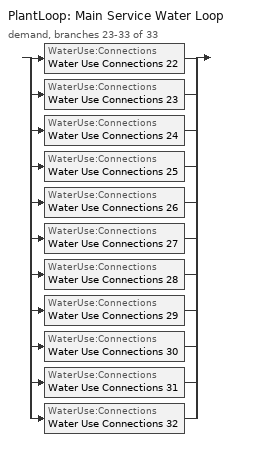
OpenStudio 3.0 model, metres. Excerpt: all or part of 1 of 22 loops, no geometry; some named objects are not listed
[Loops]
PlantLoop 'Main Service Water Loop'
 demand, branches 23-33 of 33: split
  | WaterUse:Connections 'Water Use Connections 22'
  | WaterUse:Connections 'Water Use Connections 23'
  | WaterUse:Connections 'Water Use Connections 24'
  | WaterUse:Connections 'Water Use Connections 25'
  | WaterUse:Connections 'Water Use Connections 26'
  | WaterUse:Connections 'Water Use Connections 27'
  | WaterUse:Connections 'Water Use Connections 28'
  | WaterUse:Connections 'Water Use Connections 29'
  | WaterUse:Connections 'Water Use Connections 30'
  | WaterUse:Connections 'Water Use Connections 31'
  | WaterUse:Connections 'Water Use Connections 32'
[WaterUse:Connections]
Name | Water Use Equipment Name 1
Water Use Connections 22 | Mult_class_1_pod_2_zn_1_flr_2 Service Water Use 0.35gal/min
Water Use Connections 23 | Mult_class_1_pod_3_zn_1_flr_1 Service Water Use 0.35gal/min
Water Use Connections 24 | Mult_class_1_pod_3_zn_1_flr_2 Service Water Use 0.35gal/min
Water Use Connections 25 | Mult_class_2_pod_1_zn_1_flr_1 Service Water Use 0.35gal/min
Water Use Connections 26 | Mult_class_2_pod_1_zn_1_flr_2 Service Water Use 0.35gal/min
Water Use Connections 27 | Mult_class_2_pod_2_zn_1_flr_1 Service Water Use 0.35gal/min
Water Use Connections 28 | Mult_class_2_pod_2_zn_1_flr_2 Service Water Use 0.35gal/min
Water Use Connections 29 | Mult_class_2_pod_3_zn_1_flr_1 Service Water Use 0.35gal/min
Water Use Connections 30 | Mult_class_2_pod_3_zn_1_flr_2 Service Water Use 0.35gal/min
Water Use Connections 31 | Offices_zn_1_flr_1 Service Water Use 0.2gal/min
Water Use Connections 32 | Offices_zn_1_flr_2 Service Water Use 0.2gal/min
[WaterUse:Equipment:Definition]
Name | Peak Flow Rate {m3/s} | Target Temperature Schedule | Sensible Fraction Schedule | Latent Fraction Schedule
Mult_class_1_pod_2_zn_1_flr_2 Service Water Use Def 0.35gal/min | 2.19566e-05 | Schedule Ruleset 68 | Schedule Ruleset 66 | Schedule Ruleset 67
Mult_class_1_pod_3_zn_1_flr_1 Service Water Use Def 0.35gal/min | 2.19566e-05 | Schedule Ruleset 71 | Schedule Ruleset 69 | Schedule Ruleset 70
Mult_class_1_pod_3_zn_1_flr_2 Service Water Use Def 0.35gal/min | 2.19566e-05 | Schedule Ruleset 74 | Schedule Ruleset 72 | Schedule Ruleset 73
Mult_class_2_pod_1_zn_1_flr_1 Service Water Use Def 0.35gal/min | 2.19566e-05 | Schedule Ruleset 77 | Schedule Ruleset 75 | Schedule Ruleset 76
Mult_class_2_pod_1_zn_1_flr_2 Service Water Use Def 0.35gal/min | 2.19566e-05 | Schedule Ruleset 80 | Schedule Ruleset 78 | Schedule Ruleset 79
Mult_class_2_pod_2_zn_1_flr_1 Service Water Use Def 0.35gal/min | 2.19566e-05 | Schedule Ruleset 83 | Schedule Ruleset 81 | Schedule Ruleset 82
Mult_class_2_pod_2_zn_1_flr_2 Service Water Use Def 0.35gal/min | 2.19566e-05 | Schedule Ruleset 86 | Schedule Ruleset 84 | Schedule Ruleset 85
Mult_class_2_pod_3_zn_1_flr_1 Service Water Use Def 0.35gal/min | 2.19566e-05 | Schedule Ruleset 89 | Schedule Ruleset 87 | Schedule Ruleset 88
Mult_class_2_pod_3_zn_1_flr_2 Service Water Use Def 0.35gal/min | 2.19566e-05 | Schedule Ruleset 92 | Schedule Ruleset 90 | Schedule Ruleset 91
Offices_zn_1_flr_1 Service Water Use Def 0.2gal/min | 1.27151e-05 | Schedule Ruleset 95 | Schedule Ruleset 93 | Schedule Ruleset 94
Offices_zn_1_flr_2 Service Water Use Def 0.2gal/min | 1.27151e-05 | Schedule Ruleset 98 | Schedule Ruleset 96 | Schedule Ruleset 97
[WaterUse:Equipment]
Name | Water Use Equipment Definition | Space | Flow Rate Fraction Schedule
Mult_class_1_pod_2_zn_1_flr_2 Service Water Use 0.35gal/min | Mult_class_1_pod_2_zn_1_flr_2 Service Water Use Def 0.35gal/min | Mult_Class_1_Pod_2_ZN_1_FLR_2 | NECB-D-Service Water Heating
Mult_class_1_pod_3_zn_1_flr_1 Service Water Use 0.35gal/min | Mult_class_1_pod_3_zn_1_flr_1 Service Water Use Def 0.35gal/min | Mult_Class_1_Pod_3_ZN_1_FLR_1 | NECB-D-Service Water Heating
Mult_class_1_pod_3_zn_1_flr_2 Service Water Use 0.35gal/min | Mult_class_1_pod_3_zn_1_flr_2 Service Water Use Def 0.35gal/min | Mult_Class_1_Pod_3_ZN_1_FLR_2 | NECB-D-Service Water Heating
Mult_class_2_pod_1_zn_1_flr_1 Service Water Use 0.35gal/min | Mult_class_2_pod_1_zn_1_flr_1 Service Water Use Def 0.35gal/min | Mult_Class_2_Pod_1_ZN_1_FLR_1 | NECB-D-Service Water Heating
Mult_class_2_pod_1_zn_1_flr_2 Service Water Use 0.35gal/min | Mult_class_2_pod_1_zn_1_flr_2 Service Water Use Def 0.35gal/min | Mult_Class_2_Pod_1_ZN_1_FLR_2 | NECB-D-Service Water Heating
Mult_class_2_pod_2_zn_1_flr_1 Service Water Use 0.35gal/min | Mult_class_2_pod_2_zn_1_flr_1 Service Water Use Def 0.35gal/min | Mult_Class_2_Pod_2_ZN_1_FLR_1 | NECB-D-Service Water Heating
Mult_class_2_pod_2_zn_1_flr_2 Service Water Use 0.35gal/min | Mult_class_2_pod_2_zn_1_flr_2 Service Water Use Def 0.35gal/min | Mult_Class_2_Pod_2_ZN_1_FLR_2 | NECB-D-Service Water Heating
Mult_class_2_pod_3_zn_1_flr_1 Service Water Use 0.35gal/min | Mult_class_2_pod_3_zn_1_flr_1 Service Water Use Def 0.35gal/min | Mult_Class_2_Pod_3_ZN_1_FLR_1 | NECB-D-Service Water Heating
Mult_class_2_pod_3_zn_1_flr_2 Service Water Use 0.35gal/min | Mult_class_2_pod_3_zn_1_flr_2 Service Water Use Def 0.35gal/min | Mult_Class_2_Pod_3_ZN_1_FLR_2 | NECB-D-Service Water Heating
Offices_zn_1_flr_1 Service Water Use 0.2gal/min | Offices_zn_1_flr_1 Service Water Use Def 0.2gal/min | Offices_ZN_1_FLR_1 | NECB-A-Service Water Heating
Offices_zn_1_flr_2 Service Water Use 0.2gal/min | Offices_zn_1_flr_2 Service Water Use Def 0.2gal/min | Offices_ZN_1_FLR_2 | NECB-A-Service Water Heating
[EnergyManagementSystem:Program]
sys3mixedshrnonescdxshcgssfcvzhbhwzcnonesrfnone9OptimumStartProg0: IF DaylightSavings==0 && DayOfWeek>1 && Hour==5 && OAT_2<23.9 && OAT_2>1.7; SET sys3mixedshrnonescdxshcgssfcvzhbhwzcnonesrfnone9ClgSch0 = 29.4; SET sys3mixedshrnonescdxshcgssfcvzhbhwzcnonesrfnone9HtgSch0 = 15.6; ELSEIF DaylightSavings==0 && DayOfWeek==1 && Hour==7 && OAT_2<23.9 && OAT_2>1.7; SET sys3mixedshrnonescdxshcgssfcvzhbhwzcnonesrfnone9ClgSch0 = 29.4; SET sys3mixedshrnonescdxshcgssfcvzhbhwzcnonesrfnone9HtgSch0 = 15.6; ELSEIF DaylightSavings==1 && DayOfWeek>1 && Hour==4 && OAT_2<23.9 && OAT_2>1.7; SET sys3mixedshrnonescdxshcgssfcvzhbhwzcnonesrfnone9ClgSch0 = 29.4; SET sys3mixedshrnonescdxshcgssfcvzhbhwzcnonesrfnone9HtgSch0 = 15.6; ELSEIF DaylightSavings==1 && DayOfWeek==1 && Hour==6 && OAT_2<23.9 && OAT_2>1.7; SET sys3mixedshrnonescdxshcgssfcvzhbhwzcnonesrfnone9ClgSch0 = 29.4; SET sys3mixedshrnonescdxshcgssfcvzhbhwzcnonesrfnone9HtgSch0 = 15.6; ELSE; SET sys3mixedshrnonescdxshcgssfcvzhbhwzcnonesrfnone9ClgSch0 = NULL; SET sys3mixedshrnonescdxshcgssfcvzhbhwzcnonesrfnone9HtgSch0 = NULL; ENDIF
sys4mixedshrnonescdxshcgssfcvzhbhwzcnonesrfnone1OptimumStartProg0: IF DaylightSavings==0 && DayOfWeek>1 && Hour==5 && OAT_3<23.9 && OAT_3>1.7; SET sys4mixedshrnonescdxshcgssfcvzhbhwzcnonesrfnone1ClgSch0 = 29.4; SET sys4mixedshrnonescdxshcgssfcvzhbhwzcnonesrfnone1HtgSch0 = 15.6; ELSEIF DaylightSavings==0 && DayOfWeek==1 && Hour==7 && OAT_3<23.9 && OAT_3>1.7; SET sys4mixedshrnonescdxshcgssfcvzhbhwzcnonesrfnone1ClgSch0 = 29.4; SET sys4mixedshrnonescdxshcgssfcvzhbhwzcnonesrfnone1HtgSch0 = 15.6; ELSEIF DaylightSavings==1 && DayOfWeek>1 && Hour==4 && OAT_3<23.9 && OAT_3>1.7; SET sys4mixedshrnonescdxshcgssfcvzhbhwzcnonesrfnone1ClgSch0 = 29.4; SET sys4mixedshrnonescdxshcgssfcvzhbhwzcnonesrfnone1HtgSch0 = 15.6; ELSEIF DaylightSavings==1 && DayOfWeek==1 && Hour==6 && OAT_3<23.9 && OAT_3>1.7; SET sys4mixedshrnonescdxshcgssfcvzhbhwzcnonesrfnone1ClgSch0 = 29.4; SET sys4mixedshrnonescdxshcgssfcvzhbhwzcnonesrfnone1HtgSch0 = 15.6; ELSE; SET sys4mixedshrnonescdxshcgssfcvzhbhwzcnonesrfnone1ClgSch0 = NULL; SET sys4mixedshrnonescdxshcgssfcvzhbhwzcnonesrfnone1HtgSch0 = NULL; ENDIF
[EnergyManagementSystem:ProgramCallingManager]
sys3mixedshrnonescdxshcgssfcvzhbhwzcnonesrfnone10OptimumStartCallingManager0: BeginTimestepBeforePredictor; sys3mixedshrnonescdxshcgssfcvzhbhwzcnonesrfnone10OptimumStartProg0
sys3mixedshrnonescdxshcgssfcvzhbhwzcnonesrfnone13OptimumStartCallingManager0: BeginTimestepBeforePredictor; sys3mixedshrnonescdxshcgssfcvzhbhwzcnonesrfnone13OptimumStartProg0
sys3mixedshrnonescdxshcgssfcvzhbhwzcnonesrfnone9OptimumStartCallingManager0: BeginTimestepBeforePredictor; sys3mixedshrnonescdxshcgssfcvzhbhwzcnonesrfnone9OptimumStartProg0
sys4mixedshrnonescdxshcgssfcvzhbhwzcnonesrfnone1OptimumStartCallingManager0: BeginTimestepBeforePredictor; sys4mixedshrnonescdxshcgssfcvzhbhwzcnonesrfnone1OptimumStartProg0
[Schedule:Ruleset]
Name | Default Day Schedule
NECB-D-Service Water Heating | NECB-D-Service Water Heating Default
Schedule Ruleset 66 | Schedule Day 68
Schedule Ruleset 67 | Schedule Day 69
Schedule Ruleset 68 | Schedule Day 70
Schedule Ruleset 69 | Schedule Day 71
Schedule Ruleset 70 | Schedule Day 72
Schedule Ruleset 71 | Schedule Day 73
Schedule Ruleset 72 | Schedule Day 74
Schedule Ruleset 73 | Schedule Day 75
Schedule Ruleset 74 | Schedule Day 76
Schedule Ruleset 75 | Schedule Day 77
Schedule Ruleset 76 | Schedule Day 78
Schedule Ruleset 77 | Schedule Day 79
Schedule Ruleset 78 | Schedule Day 80
Schedule Ruleset 79 | Schedule Day 81
Schedule Ruleset 80 | Schedule Day 82
Schedule Ruleset 81 | Schedule Day 83
Schedule Ruleset 82 | Schedule Day 84
Schedule Ruleset 83 | Schedule Day 85
Schedule Ruleset 84 | Schedule Day 86
Schedule Ruleset 85 | Schedule Day 87
Schedule Ruleset 86 | Schedule Day 88
Schedule Ruleset 87 | Schedule Day 89
Schedule Ruleset 88 | Schedule Day 90
Schedule Ruleset 89 | Schedule Day 91
Schedule Ruleset 90 | Schedule Day 92
Schedule Ruleset 91 | Schedule Day 93
Schedule Ruleset 92 | Schedule Day 94
Schedule Ruleset 93 | Schedule Day 95
Schedule Ruleset 94 | Schedule Day 96
Schedule Ruleset 95 | Schedule Day 97
NECB-A-Service Water Heating | NECB-A-Service Water Heating Default
Schedule Ruleset 96 | Schedule Day 98
Schedule Ruleset 97 | Schedule Day 99
Schedule Ruleset 98 | Schedule Day 100
[Schedule:Day]
NECB-D-Service Water Heating Default; NECB-D-Service Water Heating Default|Wkdy Day: 8, 0, 0.05, 10, 0, 0.5, 16, 0, 0.9, 17, 0, 0.7, 18, 0, 0.3, 21, 0, 0.5, 22, 0, 0.3, 24, 0, 0.05
NECB-D-Service Water Heating Sat Day; NECB-D-Service Water Heating Sun|Hol Day; Schedule Day 69; Schedule Day 72; Schedule Day 75; Schedule Day 78; Schedule Day 81; Schedule Day 84; Schedule Day 87; Schedule Day 90; Schedule Day 93; Schedule Day 96; NECB-A-Service Water Heating Sat Day; NECB-A-Service Water Heating Sun|Hol Day; Schedule Day 99: 24, 0, 0.05
Schedule Day 68; Schedule Day 71; Schedule Day 74; Schedule Day 77; Schedule Day 80; Schedule Day 83; Schedule Day 86; Schedule Day 89; Schedule Day 92; Schedule Day 95; Schedule Day 98: 24, 0, 0.2
Schedule Day 70; Schedule Day 73; Schedule Day 76; Schedule Day 79; Schedule Day 82; Schedule Day 85; Schedule Day 88; Schedule Day 91; Schedule Day 94; Schedule Day 97; Schedule Day 100: 24, 0, 60
NECB-A-Service Water Heating Default; NECB-A-Service Water Heating Default|Wkdy Day: 7, 0, 0.05, 8, 0, 0.1, 10, 0, 0.5, 16, 0, 0.9, 17, 0, 0.7, 18, 0, 0.5, 19, 0, 0.3, 22, 0, 0.2, 24, 0, 0.05
[Schedule:Rule] Date Specification Type=DateRange; Start Month=1; Start Day=1; End Month=12; End Day=31
Name | Schedule Ruleset | Rule Order | Day Schedule | Apply Monday | Apply Tuesday | Apply Wednesday | Apply Thursday | Apply Friday | Apply Saturday | Apply Sunday
Schedule Rule 77 | NECB-D-Service Water Heating | 2 | NECB-D-Service Water Heating Default|Wkdy Day | Yes | Yes | Yes | Yes | Yes
Schedule Rule 78 | NECB-D-Service Water Heating | 1 | NECB-D-Service Water Heating Sat Day |  |  |  |  |  | Yes
Schedule Rule 79 | NECB-D-Service Water Heating | 0 | NECB-D-Service Water Heating Sun|Hol Day |  |  |  |  |  |  | Yes
Schedule Rule 80 | NECB-A-Service Water Heating | 2 | NECB-A-Service Water Heating Default|Wkdy Day | Yes | Yes | Yes | Yes | Yes
Schedule Rule 81 | NECB-A-Service Water Heating | 1 | NECB-A-Service Water Heating Sat Day |  |  |  |  |  | Yes
Schedule Rule 82 | NECB-A-Service Water Heating | 0 | NECB-A-Service Water Heating Sun|Hol Day |  |  |  |  |  |  | Yes
